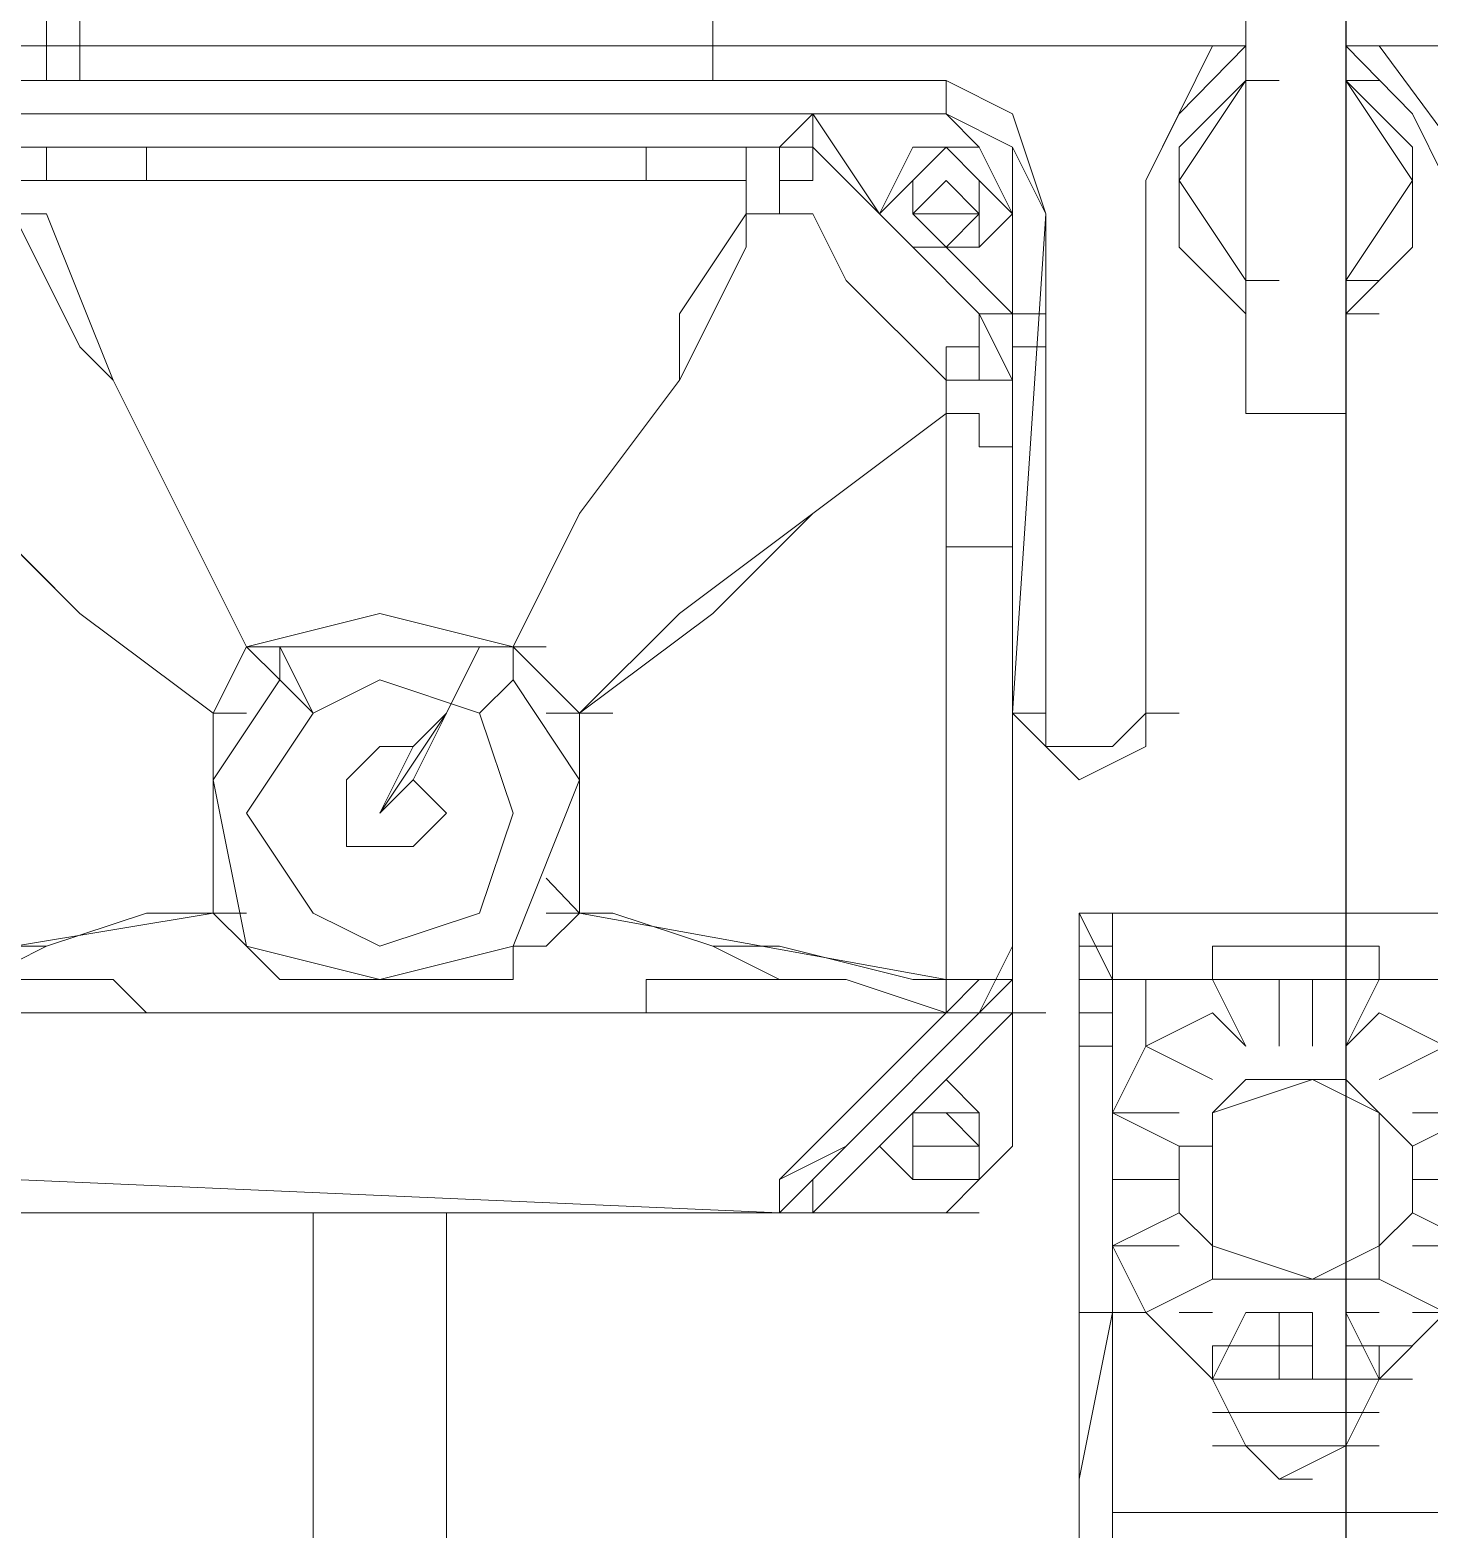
# Model space of a CAD drawing. Header units: millimetres. Extents: x -45 to 90, y -17 to 16.
# Drawn here: x 3.202 to 3.3945, y 0.8504 to 1.0567 of the extents above; entities that cross this region are included whole.
import ezdxf

# ---------------------------------------------------------------- set-up
doc = ezdxf.new("R2010")
doc.units = ezdxf.units.MM
doc.header["$PDMODE"] = 3
doc.layers.add('PDF_Geometry', color=7, linetype='Continuous')

msp = doc.modelspace()

# ---------------------------------------------------------------- linework, layer by layer
at = {"color": 4}
for centre in [(3.24783, 0), (3.24778, -0.01594)]:
    msp.add_circle(centre, 1.75, dxfattribs=at)
msp.add_point((3.25311, 1.74999), dxfattribs=at)
at = {"layer": 'PDF_Geometry', "lineweight": 25}
msp.add_lwpolyline([(3.12179, 0.83431), (3.12179, 1.30647), (3.38308, 1.30189), (3.38308, 0.83431)], dxfattribs=at)
at = {"layer": 'PDF_Geometry', "lineweight": 18}
for points in [[(3.38308, 1.05454), (3.39225, 1.04518), (3.39683, 1.03601), (3.39683, 0.95808), (3.39683, 1.03601), (3.39225, 1.04518), (3.38308, 1.05454), (3.38766, 1.05454), (3.40142, 1.03601), (3.39683, 1.03601), (3.40142, 1.03601), (3.38766, 1.05454), (3.38308, 1.05454), (3.40142, 1.05454), (3.40142, 1.29731), (3.406, 1.29731), (3.406, 1.05454), (3.40142, 1.05454), (3.40142, 1.05893), (3.40142, 1.05454)], [(3.2043, 1.07268), (3.2043, 1.0681), (3.2043, 1.07268), (3.20888, 1.07268), (3.20888, 1.0681), (3.2043, 1.0681), (3.2043, 1.05454), (3.20888, 1.05454), (3.20888, 1.04976)], [(3.30515, 1.07268), (3.30057, 1.07268), (3.30057, 1.0681), (3.29598, 1.0681), (3.29598, 1.05454), (3.20888, 1.05454), (3.20888, 1.0681), (3.29598, 1.0681), (3.29598, 1.07268)], [(3.29598, 1.04976), (3.29598, 1.05454), (3.29598, 1.0681), (3.30057, 1.0681), (3.30057, 1.07268)], [(3.36933, 1.05893), (3.36933, 1.00851), (3.36933, 1.00392), (3.3785, 1.00392), (3.38308, 1.00392), (3.38308, 1.00851), (3.38308, 1.05893)], [(3.36933, 1.05454), (3.36474, 1.05454), (3.35558, 1.03601), (3.35558, 0.96267), (3.35558, 1.03601), (3.36016, 1.04518), (3.36933, 1.05454), (3.13554, 1.05454)], [(3.14012, 1.05454), (3.2043, 1.05454), (3.2043, 1.04976), (3.20888, 1.04976), (3.29598, 1.04976), (3.29598, 1.05454), (3.36474, 1.05454)], [(3.17679, 1.04518), (3.32807, 1.04518), (3.33724, 1.0406), (3.34182, 1.03143), (3.33724, 0.96267), (3.34182, 0.95808), (3.34641, 0.9535), (3.35558, 0.95808), (3.35558, 0.96267), (3.35558, 1.03601), (3.36474, 1.05454), (3.36933, 1.05454), (3.36016, 1.04518), (3.35558, 1.03601), (3.35558, 0.96267), (3.35558, 0.95808), (3.34641, 0.9535), (3.34182, 0.95808), (3.33724, 0.96267), (3.34182, 1.03143), (3.33724, 1.0406), (3.32807, 1.04518), (3.17679, 1.04518)], [(3.19513, 0.92599), (3.2043, 0.93058), (3.21805, 0.93516), (3.22722, 0.93516), (3.2318, 0.93516), (3.22722, 0.93516), (3.2318, 0.93516), (3.22722, 0.93516), (3.2318, 0.93058), (3.23639, 0.92599), (3.24097, 0.92599), (3.24556, 0.92599), (3.25014, 0.92599), (3.25472, 0.92599), (3.25931, 0.92599), (3.26389, 0.92599), (3.26848, 0.92599), (3.26848, 0.93058), (3.27306, 0.93058), (3.27765, 0.93516), (3.28223, 0.93516), (3.27765, 0.93516), (3.27306, 0.93516), (3.27765, 0.93516), (3.32807, 0.92599), (3.32807, 0.93516), (3.32807, 0.96725), (3.32807, 0.98559), (3.32807, 0.99017), (3.32807, 0.99934), (3.32807, 1.00392), (3.32807, 1.00851), (3.31432, 1.02226), (3.30973, 1.03143), (3.30515, 1.03143), (3.30057, 1.03143), (3.30515, 1.03143), (3.30973, 1.03143), (3.31432, 1.02226), (3.32807, 1.00851), (3.32807, 1.01309), (3.33265, 1.01309), (3.33265, 1.01767), (3.33724, 1.01767), (3.33265, 1.01767), (3.33265, 1.01309), (3.33265, 1.00851), (3.33265, 1.01309), (3.33265, 1.01767), (3.33265, 1.01309), (3.32807, 1.01309), (3.32807, 1.00851), (3.33265, 1.00851), (3.33724, 1.00851), (3.33265, 1.01767), (3.33724, 1.01767), (3.32807, 1.02684), (3.32349, 1.02684), (3.3189, 1.03143), (3.30973, 1.04518), (3.30515, 1.0406), (3.30973, 1.0406), (3.30973, 1.04518), (3.3189, 1.03143), (3.32349, 1.0406), (3.32807, 1.0406), (3.33265, 1.0406), (3.33724, 1.03143), (3.33265, 1.02684), (3.32807, 1.02684), (3.32349, 1.02684), (3.3189, 1.03143), (3.32349, 1.0406), (3.32807, 1.0406), (3.33265, 1.0406), (3.33724, 1.03143), (3.33265, 1.02684), (3.32807, 1.02684), (3.33724, 1.01767), (3.33724, 1.03143), (3.33724, 1.0406), (3.32807, 1.04518), (3.32807, 1.04976), (3.33724, 1.04518), (3.34182, 1.03143), (3.34182, 0.96267), (3.34182, 1.03143), (3.33724, 1.04518), (3.32807, 1.04976), (3.32807, 1.04518), (3.33724, 1.0406), (3.33724, 1.03143), (3.33724, 1.01767), (3.34182, 1.01767), (3.33724, 1.01767), (3.33265, 1.01767), (3.32349, 1.02684), (3.31432, 1.03601), (3.30973, 1.0406), (3.30973, 1.04518), (3.31432, 1.04518), (3.30973, 1.04518), (3.19513, 1.04518)], [(3.36933, 1.04976), (3.36933, 1.04518), (3.36933, 1.0406)], [(3.36933, 1.04976), (3.36933, 1.04518), (3.36933, 1.0406)], [(3.19513, 1.04518), (3.30973, 1.04518), (3.30515, 1.0406), (3.30973, 1.0406), (3.30973, 1.03601), (3.30515, 1.03601), (3.30515, 1.03143), (3.30515, 1.0406), (3.28681, 1.0406), (3.21805, 1.0406), (3.19972, 1.0406)], [(3.19972, 1.03601), (3.2043, 1.03601), (3.2043, 1.0406), (3.20888, 1.0406), (3.21347, 1.0406), (3.21805, 1.0406), (3.21805, 1.03601), (3.20888, 1.03601), (3.2043, 1.03601), (3.19972, 1.03601)], [(3.19972, 1.03143), (3.20888, 1.01309), (3.21347, 1.00851), (3.22264, 0.99017), (3.2318, 0.97183), (3.23639, 0.97183), (3.2318, 0.97183), (3.23639, 0.97183), (3.2318, 0.97183), (3.23639, 0.97183), (3.26389, 0.97183), (3.25931, 0.96267), (3.25472, 0.9535), (3.25014, 0.94891), (3.25472, 0.95808), (3.25014, 0.95808), (3.24556, 0.9535), (3.24556, 0.94891), (3.24556, 0.94433), (3.25014, 0.94433), (3.25472, 0.94433), (3.25931, 0.94891), (3.25472, 0.9535), (3.25014, 0.94891), (3.25472, 0.95808), (3.25931, 0.96267), (3.26389, 0.97183), (3.23639, 0.97183), (3.24097, 0.96267), (3.23639, 0.97183), (3.23639, 0.96725), (3.2318, 0.97183), (3.25014, 0.97642), (3.26848, 0.97183), (3.27306, 0.97183), (3.26848, 0.97183), (3.26848, 0.96725), (3.26848, 0.97183), (3.27765, 0.96267), (3.27306, 0.96267), (3.27765, 0.96267), (3.27765, 0.93516), (3.27306, 0.93994), (3.27765, 0.93516), (3.27765, 0.96267), (3.27306, 0.96267), (3.27765, 0.96267), (3.26848, 0.97183), (3.26848, 0.96725), (3.27765, 0.9535), (3.26848, 0.93058), (3.25014, 0.92599), (3.2318, 0.93058), (3.22722, 0.9535), (3.23639, 0.96725), (3.24097, 0.96267), (3.23639, 0.97183), (3.23639, 0.96725), (3.2318, 0.97183), (3.25014, 0.97642), (3.26848, 0.97183), (3.27306, 0.97183), (3.26848, 0.97183), (3.27765, 0.99017), (3.2914, 1.00851), (3.30057, 1.02684), (3.30057, 1.03143), (3.30515, 1.03143), (3.30057, 1.03143), (3.30515, 1.03143), (3.30057, 1.03143), (3.30057, 1.03601), (3.30057, 1.0406), (3.29598, 1.0406), (3.2914, 1.0406), (3.28681, 1.0406), (3.28681, 1.03601), (3.25014, 1.03601), (3.21805, 1.03601), (3.20888, 1.03601), (3.2043, 1.03601), (3.19972, 1.03601)], [(3.19972, 1.0406), (3.21805, 1.0406), (3.28681, 1.0406), (3.2914, 1.0406), (3.29598, 1.0406), (3.30057, 1.0406), (3.30057, 1.03601), (3.30057, 1.03143), (3.30515, 1.03143), (3.30057, 1.03143), (3.30057, 1.02684), (3.2914, 1.00851), (3.27765, 0.99017), (3.26848, 0.97183), (3.26848, 0.96725), (3.27765, 0.9535), (3.26848, 0.93058), (3.25014, 0.92599), (3.2318, 0.93058), (3.22722, 0.9535), (3.23639, 0.96725), (3.24097, 0.96267), (3.23639, 0.97183), (3.24097, 0.97183), (3.23639, 0.97183), (3.2318, 0.97183), (3.22264, 0.99017), (3.21347, 1.00851), (3.2043, 1.03143), (3.19972, 1.03143), (3.2043, 1.03143), (3.19972, 1.03143)], [(3.19972, 1.03601), (3.2043, 1.03601), (3.2043, 1.0406), (3.20888, 1.0406), (3.21347, 1.0406), (3.21805, 1.0406), (3.21805, 1.03601), (3.25014, 1.03601), (3.28681, 1.03601), (3.29598, 1.03601), (3.30057, 1.03601), (3.30057, 1.03143), (3.2914, 1.01767), (3.2914, 1.00851), (3.27765, 0.99017), (3.26848, 0.97183), (3.27306, 0.97183), (3.26848, 0.97183), (3.27306, 0.97183), (3.26848, 0.97183), (3.26389, 0.97183), (3.25931, 0.96267), (3.25014, 0.94891), (3.25931, 0.96267), (3.26389, 0.97183), (3.26848, 0.97183), (3.27765, 0.99017), (3.2914, 1.00851), (3.2914, 1.01767), (3.30057, 1.03143), (3.30057, 1.03601), (3.29598, 1.03601), (3.28681, 1.03601), (3.28681, 1.0406), (3.30515, 1.0406), (3.30515, 1.03143), (3.30515, 1.03601), (3.30973, 1.03601), (3.30973, 1.0406), (3.30515, 1.0406), (3.30973, 1.0406), (3.31432, 1.03601), (3.32349, 1.02684), (3.33265, 1.01767), (3.33724, 1.00851), (3.33724, 1.01309), (3.33724, 1.01767), (3.33724, 1.01309), (3.34182, 1.01309), (3.33724, 1.01309), (3.33724, 0.92141), (3.33724, 1.01309), (3.33724, 0.92141), (3.33724, 0.90307), (3.33724, 0.92141), (3.34182, 0.92141), (3.33724, 0.92141), (3.33265, 0.92141), (3.33724, 0.93058), (3.33724, 0.98559), (3.33724, 0.99017), (3.33724, 0.99475), (3.33724, 0.99934), (3.33265, 0.99934), (3.33265, 1.00392), (3.32807, 1.00392), (3.33265, 1.00392), (3.32807, 1.00392), (3.30973, 0.99017), (3.29598, 0.97642), (3.27765, 0.96267), (3.2914, 0.97642), (3.30973, 0.99017), (3.32807, 1.00392), (3.33265, 1.00392), (3.32807, 1.00392), (3.33265, 1.00392), (3.32807, 1.00392), (3.33265, 1.00392), (3.33265, 0.99934), (3.33724, 0.99934), (3.33724, 0.99475), (3.33724, 0.99017), (3.33724, 0.98559), (3.33724, 1.00851), (3.33724, 1.01309), (3.33724, 1.01767), (3.33724, 1.01309), (3.33724, 0.92141), (3.33265, 0.92141), (3.33724, 0.92141), (3.32807, 0.91224), (3.33265, 0.90766), (3.33265, 0.90307), (3.33265, 0.89849), (3.32807, 0.89849), (3.32349, 0.89849), (3.3189, 0.90307), (3.32349, 0.90766), (3.32807, 0.91224), (3.32349, 0.90766), (3.3189, 0.90307), (3.30973, 0.8939), (3.30973, 0.89849), (3.30973, 0.8939), (3.3189, 0.90307), (3.32349, 0.89849), (3.32807, 0.89849), (3.33265, 0.89849), (3.33265, 0.90307), (3.33265, 0.90766), (3.32807, 0.91224), (3.33724, 0.92141), (3.33724, 0.93058), (3.33724, 0.98559), (3.33265, 0.98559), (3.32807, 0.98559), (3.32807, 0.96725), (3.32807, 0.93516), (3.32807, 0.92599), (3.32349, 0.92599), (3.30515, 0.93058), (3.29598, 0.93058), (3.28223, 0.93516), (3.27765, 0.93516), (3.28223, 0.93516), (3.29598, 0.93058), (3.30515, 0.93058), (3.32349, 0.92599), (3.32807, 0.92599), (3.33265, 0.92599), (3.32807, 0.92599), (3.32807, 0.92141), (3.31432, 0.92599), (3.30973, 0.92599), (3.31432, 0.92599), (3.32807, 0.92141), (3.30973, 0.92141), (3.29598, 0.92141), (3.2914, 0.92141), (3.28681, 0.92141), (3.27306, 0.92141), (3.26848, 0.92141), (3.26389, 0.92141), (3.26848, 0.92141), (3.27306, 0.92141), (3.27765, 0.92141), (3.28223, 0.92141), (3.28681, 0.92141), (3.28681, 0.92599), (3.2914, 0.92599), (3.29598, 0.92599), (3.30973, 0.92599), (3.30515, 0.92599), (3.29598, 0.93058), (3.28223, 0.93516), (3.27765, 0.93516), (3.28223, 0.93516), (3.27765, 0.93516), (3.28223, 0.93516), (3.27765, 0.93516), (3.32807, 0.92599), (3.32807, 0.92141), (3.33265, 0.92599), (3.33724, 0.92599), (3.33724, 0.93058), (3.33724, 0.92141), (3.34182, 0.92141), (3.33724, 0.92141), (3.33724, 0.90307), (3.33724, 0.92141), (3.34182, 0.92141), (3.33724, 0.92141), (3.33265, 0.92141), (3.31432, 0.90307), (3.30515, 0.89849), (3.32807, 0.92141), (3.33265, 0.92141), (3.33724, 0.92599), (3.33265, 0.92141), (3.32807, 0.92141), (3.30515, 0.89849), (3.30515, 0.8939), (3.19972, 0.89849)], [(3.36933, 1.0406), (3.36933, 1.03601)], [(3.36933, 1.0406), (3.36933, 1.03601)], [(3.36933, 1.03601), (3.36933, 1.03143)], [(3.36933, 1.03601), (3.36933, 1.03143)], [(3.19972, 1.03143), (3.2043, 1.03143), (3.21347, 1.00851), (3.22264, 0.99017), (3.2318, 0.97183), (3.22264, 0.99017), (3.21347, 1.00851), (3.20888, 1.01309), (3.19972, 1.03143)], [(3.19972, 1.03143), (3.2043, 1.03143), (3.19972, 1.03143)], [(3.32807, 1.00392), (3.30973, 0.99017), (3.2914, 0.97642), (3.27765, 0.96267)], [(3.27765, 0.96267), (3.29598, 0.97642), (3.30973, 0.99017), (3.32807, 1.00392)], [(3.19513, 0.99017), (3.20888, 0.97642), (3.22722, 0.96267), (3.2318, 0.96267), (3.22722, 0.96267), (3.22722, 0.93516), (3.22722, 0.93994), (3.22722, 0.93516), (3.22722, 0.96267), (3.2318, 0.96267), (3.22722, 0.96267), (3.20888, 0.97642), (3.2043, 0.981), (3.19055, 0.99475)], [(3.19055, 0.99475), (3.2043, 0.981), (3.20888, 0.97642), (3.22722, 0.96267), (3.2318, 0.96267), (3.22722, 0.96267), (3.2318, 0.96267), (3.22722, 0.96267), (3.2318, 0.97183), (3.23639, 0.96725), (3.2318, 0.97183), (3.22722, 0.96267), (3.20888, 0.97642), (3.19513, 0.99017)], [(3.27765, 0.96267), (3.28223, 0.96267)], [(3.27765, 0.96267), (3.28223, 0.96267)], [(3.27765, 0.96267), (3.28223, 0.96267)], [(3.27765, 0.96267), (3.28223, 0.96267)], [(3.27765, 0.96267), (3.28223, 0.96267)], [(3.27765, 0.96267), (3.28223, 0.96267)], [(3.17221, 0.92599), (3.22722, 0.93516), (3.2318, 0.93516), (3.22722, 0.93516), (3.22264, 0.93516), (3.21805, 0.93516), (3.2043, 0.93058), (3.19513, 0.93058)], [(3.19513, 0.92599), (3.2043, 0.93058), (3.21805, 0.93516), (3.22722, 0.93516), (3.17221, 0.92599)], [(3.19055, 0.92141), (3.20888, 0.92141), (3.21347, 0.92141), (3.22722, 0.92141), (3.2318, 0.92141), (3.23639, 0.92141), (3.24097, 0.92141), (3.23639, 0.92141), (3.2318, 0.92141), (3.22722, 0.92141), (3.22264, 0.92141), (3.21805, 0.92141), (3.21347, 0.92599), (3.20888, 0.92599), (3.19055, 0.92599), (3.20888, 0.92599), (3.21347, 0.92599), (3.21805, 0.92141), (3.22264, 0.92141), (3.22722, 0.92141), (3.2318, 0.92141), (3.23639, 0.92141), (3.24097, 0.92141), (3.24556, 0.92141), (3.25014, 0.92141), (3.26389, 0.92141), (3.24097, 0.92141), (3.24556, 0.92141), (3.25014, 0.92141), (3.26389, 0.92141), (3.26848, 0.92141), (3.27306, 0.92141), (3.27765, 0.92141), (3.28223, 0.92141), (3.28681, 0.92141), (3.28681, 0.92599), (3.2914, 0.92599), (3.29598, 0.92599), (3.30973, 0.92599), (3.30515, 0.92599), (3.29598, 0.93058), (3.28223, 0.93516), (3.27765, 0.93516), (3.28223, 0.93516), (3.27765, 0.93516), (3.27306, 0.93516), (3.27765, 0.93516), (3.27306, 0.93058), (3.26848, 0.93058), (3.26848, 0.92599), (3.26389, 0.92599), (3.25931, 0.92599), (3.25472, 0.92599), (3.25014, 0.92599), (3.24556, 0.92599), (3.24097, 0.92599), (3.23639, 0.92599), (3.2318, 0.93058), (3.22722, 0.93516), (3.2318, 0.93516), (3.22722, 0.93516), (3.22264, 0.93516), (3.21805, 0.93516), (3.2043, 0.93058), (3.19513, 0.93058)], [(3.35099, 0.93516), (3.34641, 0.93516)], [(3.34641, 0.93516), (3.35099, 0.93516)], [(3.34641, 0.93516), (3.35099, 0.93516)], [(3.35099, 0.93516), (3.34641, 0.93516)], [(3.34641, 0.93516), (3.35099, 0.93516)], [(3.34641, 0.93516), (3.35099, 0.93516)], [(3.19972, 0.89849), (3.30515, 0.8939), (3.30515, 0.89849), (3.31432, 0.90307), (3.33265, 0.92141), (3.33724, 0.93058), (3.33724, 0.92599), (3.33265, 0.92599), (3.32807, 0.92141), (3.30973, 0.92141), (3.29598, 0.92141), (3.2914, 0.92141), (3.28681, 0.92141), (3.27306, 0.92141), (3.26848, 0.92141), (3.26389, 0.92141), (3.24097, 0.92141), (3.23639, 0.92141), (3.2318, 0.92141), (3.22722, 0.92141), (3.21347, 0.92141), (3.20888, 0.92141), (3.19055, 0.92141)], [(3.34641, 0.92141), (3.35099, 0.92141)], [(3.34641, 0.92141), (3.35099, 0.92141)], [(3.34641, 0.92141), (3.35099, 0.92141)], [(3.34641, 0.92141), (3.35099, 0.92141)], [(3.17679, 0.8939), (3.32807, 0.8939), (3.17679, 0.8939)], [(3.17679, 0.8939), (3.32807, 0.8939), (3.17679, 0.8939)], [(3.19055, 0.8939), (3.30973, 0.8939), (3.19055, 0.8939)], [(3.36016, 0.88932), (3.35099, 0.88932), (3.35558, 0.88015), (3.36474, 0.88473), (3.35558, 0.88015), (3.36474, 0.87098), (3.36933, 0.88015), (3.36474, 0.87098), (3.37391, 0.87098), (3.37391, 0.88015)], [(3.36016, 0.88932), (3.35099, 0.88932), (3.35558, 0.88015), (3.36474, 0.88473), (3.35558, 0.88015), (3.36474, 0.87098), (3.36933, 0.88015), (3.36474, 0.87098), (3.37391, 0.87098), (3.37391, 0.88015)], [(3.35558, 0.88932), (3.36016, 0.88932)], [(3.35558, 0.88932), (3.36016, 0.88932)], [(3.3785, 0.88015), (3.3785, 0.87098), (3.38766, 0.87098), (3.38308, 0.88015), (3.38766, 0.87098), (3.39683, 0.88015), (3.38766, 0.88473), (3.39683, 0.88015), (3.40142, 0.88932), (3.39225, 0.88932)], [(3.3785, 0.88015), (3.3785, 0.87098), (3.38766, 0.87098), (3.38308, 0.88015), (3.38766, 0.87098), (3.39683, 0.88015), (3.38766, 0.88473), (3.39683, 0.88015), (3.40142, 0.88932), (3.39225, 0.88932)], [(3.39683, 0.84348), (3.35099, 0.84348), (3.35099, 0.83431), (3.34641, 0.83431), (3.34641, 0.84348), (3.34641, 0.88015), (3.35099, 0.88015), (3.34641, 0.85723), (3.34641, 0.85265), (3.34641, 0.84348), (3.34641, 0.83889), (3.35099, 0.83431), (3.34641, 0.83431), (3.34641, 0.84348), (3.34641, 0.88015), (3.35099, 0.88015), (3.34641, 0.85723), (3.34641, 0.85265), (3.34641, 0.84348)], [(3.36933, 0.88015), (3.37391, 0.88015)], [(3.36933, 0.88015), (3.37391, 0.88015)], [(3.36933, 0.88015), (3.37391, 0.88015)], [(3.36933, 0.88015), (3.37391, 0.88015)], [(3.37391, 0.88015), (3.3785, 0.88015)], [(3.3785, 0.88015), (3.37391, 0.88015)], [(3.3785, 0.88015), (3.37391, 0.88015)], [(3.3785, 0.88015), (3.37391, 0.88015)], [(3.38308, 0.88015), (3.38766, 0.88015)], [(3.38308, 0.88015), (3.38766, 0.88015)], [(3.38308, 0.88015), (3.38766, 0.88015)], [(3.38308, 0.88015), (3.38766, 0.88015)], [(3.38766, 0.87557), (3.38308, 0.87557)], [(3.38766, 0.87557), (3.38308, 0.87557)], [(3.38766, 0.87557), (3.38308, 0.87557)], [(3.38766, 0.87557), (3.38308, 0.87557)], [(3.36474, 0.87098), (3.36933, 0.87098)], [(3.36474, 0.87098), (3.36933, 0.86181), (3.37391, 0.85723), (3.38308, 0.86181), (3.38766, 0.87098)], [(3.38766, 0.87098), (3.36474, 0.87098), (3.38766, 0.87098), (3.36474, 0.87098)], [(3.36933, 0.87098), (3.36474, 0.87098)], [(3.36933, 0.87098), (3.36474, 0.87098)], [(3.36474, 0.87098), (3.36933, 0.87098)], [(3.3785, 0.87098), (3.37391, 0.87098)], [(3.3785, 0.87098), (3.37391, 0.87098)], [(3.38766, 0.8664), (3.36474, 0.8664), (3.38766, 0.8664)], [(3.38766, 0.8664), (3.36474, 0.8664), (3.38766, 0.8664)], [(3.38308, 0.86181), (3.36933, 0.86181), (3.38308, 0.86181)], [(3.38308, 0.86181), (3.36933, 0.86181), (3.38308, 0.86181)], [(3.3785, 0.85723), (3.37391, 0.85723), (3.3785, 0.85723)], [(3.3785, 0.85723), (3.37391, 0.85723), (3.3785, 0.85723)]]:
    msp.add_lwpolyline(points, dxfattribs=at)
for points in [[(3.36933, 1.05893), (3.36933, 1.00851), (3.36933, 1.00392), (3.3785, 1.00392), (3.38308, 1.00392), (3.38308, 1.00851), (3.38308, 1.05893), (3.38308, 1.06352), (3.3785, 1.0681), (3.37391, 1.06352)], [(3.40142, 0.9535), (3.39683, 0.9535), (3.39683, 0.95808), (3.40142, 0.95808), (3.40142, 0.9535), (3.40142, 0.95808), (3.40142, 1.05454), (3.38766, 1.05454), (3.40142, 1.05454), (3.40142, 0.95808), (3.40142, 1.03601), (3.40142, 0.95808), (3.39683, 0.95808), (3.39683, 0.9535)], [(3.17679, 1.04976), (3.32807, 1.04976)], [(3.36933, 1.01767), (3.36933, 1.02226), (3.36933, 1.02684), (3.36933, 1.03143), (3.36933, 1.02684), (3.36933, 1.02226), (3.37391, 1.02226), (3.36933, 1.02226), (3.36933, 1.01767), (3.36016, 1.02684), (3.36016, 1.0406), (3.36933, 1.04976), (3.36016, 1.0406), (3.36016, 1.02684)], [(3.37391, 1.04976), (3.36933, 1.04976), (3.36016, 1.03601), (3.36933, 1.02226), (3.36016, 1.03601), (3.36933, 1.04976), (3.37391, 1.04976), (3.36933, 1.04976)], [(3.38308, 1.02226), (3.38308, 1.01767), (3.39225, 1.02684), (3.39225, 1.0406), (3.38308, 1.04976), (3.39225, 1.03601), (3.38308, 1.02226), (3.38308, 1.01767), (3.38766, 1.01767), (3.38308, 1.01767), (3.39225, 1.02684), (3.39225, 1.0406), (3.38308, 1.04976), (3.38766, 1.04976), (3.38308, 1.04976), (3.39225, 1.03601)], [(3.38308, 1.03143), (3.38308, 1.02684), (3.38308, 1.02226), (3.38308, 1.02684), (3.38308, 1.03143), (3.38308, 1.0406), (3.38308, 1.04518), (3.38308, 1.04976), (3.38308, 1.04518), (3.38308, 1.0406)], [(3.38766, 1.04976), (3.38308, 1.04976)], [(3.30973, 1.04518), (3.32807, 1.04518), (3.33265, 1.0406), (3.33724, 1.03143), (3.33724, 1.01767), (3.33724, 1.03143), (3.33265, 1.0406), (3.32807, 1.04518), (3.30973, 1.04518), (3.31432, 1.04518), (3.30973, 1.04518), (3.19513, 1.04518), (3.30973, 1.04518), (3.32807, 1.04518), (3.30973, 1.04518), (3.31432, 1.04518)], [(3.33265, 1.03143), (3.33265, 1.03601), (3.32807, 1.0406), (3.32349, 1.03601), (3.32349, 1.03143), (3.32807, 1.02684), (3.33265, 1.03143), (3.32807, 1.03143), (3.32349, 1.03143), (3.32807, 1.03601), (3.33265, 1.03143), (3.33265, 1.03601), (3.32807, 1.0406), (3.32349, 1.03601), (3.3189, 1.03143), (3.32349, 1.02684), (3.32807, 1.02684), (3.33265, 1.02684)], [(3.32807, 1.0406), (3.32349, 1.03601), (3.3189, 1.03143), (3.32349, 1.02684), (3.32807, 1.02684), (3.33265, 1.02684), (3.33724, 1.03143), (3.33265, 1.03601)], [(3.33265, 1.03143), (3.33265, 1.03601), (3.32807, 1.0406), (3.32349, 1.03601), (3.32349, 1.03143), (3.32807, 1.02684), (3.33265, 1.03143), (3.32807, 1.03143), (3.32349, 1.03143), (3.32807, 1.03601), (3.33265, 1.03143), (3.33265, 1.03601), (3.32807, 1.0406), (3.32349, 1.03601), (3.3189, 1.03143), (3.32349, 1.02684), (3.32807, 1.02684), (3.33265, 1.02684)], [(3.32807, 1.0406), (3.32349, 1.03601), (3.3189, 1.03143), (3.32349, 1.02684), (3.32807, 1.02684), (3.33265, 1.02684), (3.33724, 1.03143), (3.33265, 1.03601)], [(3.38766, 1.02226), (3.38308, 1.02226)], [(3.34182, 1.01309), (3.33724, 1.01309)], [(3.33724, 0.98559), (3.33265, 0.98559), (3.32807, 0.98559), (3.32807, 0.99017), (3.32807, 0.99934), (3.32807, 1.00392), (3.32807, 1.00851), (3.33265, 1.00851), (3.33724, 1.00851)], [(3.26389, 0.96267), (3.26848, 0.96725), (3.26848, 0.97183), (3.26389, 0.97183), (3.26848, 0.97183), (3.26848, 0.96725)], [(3.26848, 0.94891), (3.26389, 0.96267), (3.25014, 0.96725), (3.24097, 0.96267), (3.2318, 0.94891), (3.24097, 0.93516), (3.25014, 0.93058), (3.26389, 0.93516)], [(3.26848, 0.94891), (3.26389, 0.96267), (3.25014, 0.96725), (3.24097, 0.96267), (3.2318, 0.94891), (3.24097, 0.93516), (3.25014, 0.93058), (3.26389, 0.93516)], [(3.25472, 0.9535), (3.25931, 0.96267), (3.25472, 0.95808), (3.25014, 0.95808), (3.24556, 0.9535), (3.24556, 0.94891), (3.24556, 0.94433), (3.25014, 0.94433), (3.25472, 0.94433), (3.25931, 0.94891)], [(3.34182, 0.96267), (3.33724, 0.96267), (3.34182, 0.96267), (3.34182, 0.95808), (3.34641, 0.95808), (3.35099, 0.95808), (3.35558, 0.96267), (3.36016, 0.96267), (3.35558, 0.96267), (3.35099, 0.95808), (3.34641, 0.95808), (3.34182, 0.95808)], [(3.34641, 0.93516), (3.35099, 0.93516), (3.40142, 0.93516), (3.40142, 0.9535), (3.40142, 0.93516), (3.35099, 0.93516), (3.34641, 0.93516), (3.35099, 0.93516), (3.35099, 0.93058), (3.35099, 0.92599), (3.35099, 0.93058), (3.35099, 0.93516)], [(3.34641, 0.88015), (3.34641, 0.91224), (3.34641, 0.91682), (3.34641, 0.92141), (3.34641, 0.92599), (3.34641, 0.93058), (3.34641, 0.93516), (3.35099, 0.92599), (3.35099, 0.91224), (3.35099, 0.90307), (3.35099, 0.91224), (3.35099, 0.92599), (3.34641, 0.93516), (3.34641, 0.93058), (3.34641, 0.92599), (3.34641, 0.92141), (3.34641, 0.91682), (3.34641, 0.91224)], [(3.35099, 0.93058), (3.34641, 0.93058)], [(3.35099, 0.93058), (3.34641, 0.93058)], [(3.38766, 0.93058), (3.38766, 0.92599), (3.38766, 0.93058), (3.36474, 0.93058), (3.36474, 0.92599), (3.36474, 0.93058)], [(3.36016, 0.92599), (3.39225, 0.92599), (3.39683, 0.92599), (3.39683, 0.91682), (3.39683, 0.92599), (3.39225, 0.92599), (3.36016, 0.92599), (3.35099, 0.92599), (3.34641, 0.92599), (3.35099, 0.92599), (3.34641, 0.92599), (3.35099, 0.92599), (3.36016, 0.92599), (3.35558, 0.92599), (3.35558, 0.91682), (3.35558, 0.92599)], [(3.35099, 0.92599), (3.34641, 0.92599)], [(3.36933, 0.91682), (3.36474, 0.92599), (3.37391, 0.92599), (3.37391, 0.91682), (3.37391, 0.92599), (3.36474, 0.92599), (3.36933, 0.91682), (3.36474, 0.92141), (3.35558, 0.91682), (3.36474, 0.91224), (3.35558, 0.91682), (3.35099, 0.90766), (3.36016, 0.90766), (3.35558, 0.90766), (3.36016, 0.90766), (3.35099, 0.90766), (3.35558, 0.91682), (3.36474, 0.91224), (3.35558, 0.91682), (3.36474, 0.92141)], [(3.3785, 0.91682), (3.3785, 0.92599), (3.38766, 0.92599), (3.38308, 0.91682), (3.38766, 0.92141), (3.39683, 0.91682), (3.38766, 0.91224), (3.39683, 0.91682), (3.40142, 0.90766), (3.39225, 0.90766), (3.40142, 0.90766), (3.39683, 0.91682), (3.38766, 0.91224), (3.39683, 0.91682), (3.38766, 0.92141), (3.38308, 0.91682), (3.38766, 0.92599), (3.3785, 0.92599)], [(3.39225, 0.92599), (3.40142, 0.92599), (3.40142, 0.90766), (3.39683, 0.90766), (3.40142, 0.90766), (3.40142, 0.92599)], [(3.35099, 0.92141), (3.34641, 0.92141)], [(3.35099, 0.92141), (3.34641, 0.92141)], [(3.35099, 0.91682), (3.34641, 0.91682)], [(3.33265, 0.90307), (3.33265, 0.90766), (3.32807, 0.90766), (3.32349, 0.90766), (3.32349, 0.90307), (3.32349, 0.89849), (3.32807, 0.89849), (3.33265, 0.89849), (3.33265, 0.90307), (3.32807, 0.90307), (3.32349, 0.90307), (3.32349, 0.90766), (3.32807, 0.90766), (3.33265, 0.90307), (3.33265, 0.90766), (3.32807, 0.91224), (3.32349, 0.90766), (3.3189, 0.90307), (3.32349, 0.89849), (3.32807, 0.89849), (3.33265, 0.89849)], [(3.32807, 0.91224), (3.32349, 0.90766), (3.3189, 0.90307), (3.32349, 0.89849), (3.32807, 0.89849), (3.33265, 0.89849), (3.33265, 0.90307), (3.33265, 0.90766)], [(3.33265, 0.90307), (3.33265, 0.90766), (3.32807, 0.90766), (3.32349, 0.90766), (3.32349, 0.90307), (3.32349, 0.89849), (3.32807, 0.89849), (3.33265, 0.89849), (3.33265, 0.90307), (3.32807, 0.90307), (3.32349, 0.90307), (3.32349, 0.90766), (3.32807, 0.90766), (3.33265, 0.90307), (3.33265, 0.90766), (3.32807, 0.91224), (3.32349, 0.90766), (3.3189, 0.90307), (3.32349, 0.89849), (3.32807, 0.89849), (3.33265, 0.89849)], [(3.32807, 0.91224), (3.32349, 0.90766), (3.3189, 0.90307), (3.32349, 0.89849), (3.32807, 0.89849), (3.33265, 0.89849), (3.33265, 0.90307), (3.33265, 0.90766)], [(3.36933, 0.91224), (3.36474, 0.90766), (3.36474, 0.90307), (3.36016, 0.90307), (3.36016, 0.89849), (3.35558, 0.89849), (3.36016, 0.89849), (3.36016, 0.8939), (3.36474, 0.88932), (3.36474, 0.90766), (3.3785, 0.91224), (3.38766, 0.90766), (3.38766, 0.88932), (3.38766, 0.90766), (3.3785, 0.91224), (3.36474, 0.90766), (3.36474, 0.88932), (3.36016, 0.8939), (3.36016, 0.89849), (3.36016, 0.90307), (3.36474, 0.90307), (3.36474, 0.90766), (3.36933, 0.91224), (3.3785, 0.91224), (3.38308, 0.91224), (3.38766, 0.90766), (3.39225, 0.90307), (3.39225, 0.89849), (3.39225, 0.8939), (3.38766, 0.88932), (3.39225, 0.8939), (3.39225, 0.89849), (3.39225, 0.90307), (3.38766, 0.90766), (3.38308, 0.91224), (3.3785, 0.91224)], [(3.36016, 0.8939), (3.35099, 0.88932), (3.35099, 0.89849), (3.36016, 0.89849), (3.35099, 0.89849), (3.35099, 0.90766), (3.36016, 0.90307), (3.35099, 0.90766), (3.35099, 0.89849), (3.36016, 0.89849), (3.35099, 0.89849), (3.35099, 0.88932)], [(3.39225, 0.90307), (3.40142, 0.90766), (3.406, 0.89849), (3.39225, 0.89849), (3.406, 0.89849), (3.40142, 0.88932), (3.39225, 0.8939), (3.40142, 0.88932), (3.406, 0.89849), (3.39225, 0.89849), (3.406, 0.89849), (3.40142, 0.90766)], [(3.30515, 0.8939), (3.30973, 0.8939), (3.30515, 0.8939), (3.30973, 0.89849), (3.31432, 0.90307), (3.30973, 0.89849)], [(3.33724, 0.90307), (3.33265, 0.89849), (3.32807, 0.8939), (3.33265, 0.89849)], [(3.33265, 0.8939), (3.32807, 0.8939), (3.33265, 0.89849), (3.33724, 0.90307), (3.33265, 0.89849), (3.32807, 0.8939)], [(3.35099, 0.89849), (3.35099, 0.8939), (3.35099, 0.88473), (3.35099, 0.88015), (3.35099, 0.88473), (3.35099, 0.8939)], [(3.24097, 0.8939), (3.24097, 0.84806)], [(3.24097, 0.8939), (3.24097, 0.84806)], [(3.25931, 0.84806), (3.25931, 0.8939)], [(3.25931, 0.84806), (3.25931, 0.8939)], [(3.36474, 0.88932), (3.36474, 0.88473), (3.36933, 0.88473), (3.3785, 0.88473)], [(3.36474, 0.88932), (3.36474, 0.88473), (3.36933, 0.88473), (3.3785, 0.88473)], [(3.38766, 0.88932), (3.3785, 0.88473), (3.38308, 0.88473), (3.38766, 0.88473)], [(3.38766, 0.88932), (3.3785, 0.88473), (3.38308, 0.88473), (3.38766, 0.88473)], [(3.35558, 0.85265), (3.35099, 0.85265), (3.35099, 0.86181), (3.35099, 0.88015), (3.35099, 0.88473), (3.35099, 0.88015), (3.35099, 0.86181), (3.35099, 0.85265)], [(3.35558, 0.88015), (3.35099, 0.88015)], [(3.36474, 0.88015), (3.36016, 0.88015)], [(3.37391, 0.88015), (3.36933, 0.88015), (3.37391, 0.88015), (3.3785, 0.88015)], [(3.37391, 0.88015), (3.3785, 0.88015), (3.37391, 0.88015), (3.36933, 0.88015)], [(3.38766, 0.88015), (3.38308, 0.88015)], [(3.38766, 0.88015), (3.38308, 0.88015)], [(3.39683, 0.88015), (3.39225, 0.88015)], [(3.36933, 0.87557), (3.36474, 0.87557), (3.36933, 0.87557), (3.36474, 0.87557), (3.36933, 0.87557), (3.36474, 0.87557), (3.36933, 0.87557), (3.36474, 0.87557), (3.36474, 0.87098), (3.38766, 0.87098), (3.36474, 0.87098), (3.38766, 0.87098), (3.38308, 0.87098), (3.38766, 0.87098), (3.3785, 0.87098), (3.37391, 0.87098), (3.36474, 0.87098), (3.37391, 0.87098), (3.3785, 0.87098), (3.38766, 0.87098), (3.38308, 0.87098), (3.38766, 0.87098), (3.39225, 0.87098), (3.38766, 0.87098), (3.38308, 0.86181), (3.37391, 0.85723), (3.36933, 0.86181), (3.36474, 0.87098), (3.36474, 0.87557), (3.36933, 0.87557), (3.36474, 0.87557), (3.36933, 0.87557), (3.36474, 0.87557), (3.36933, 0.87557), (3.37391, 0.87557), (3.3785, 0.87557), (3.37391, 0.87557), (3.3785, 0.87557), (3.37391, 0.87557), (3.3785, 0.87557), (3.37391, 0.87557), (3.3785, 0.87557), (3.37391, 0.87557), (3.3785, 0.87557), (3.37391, 0.87557), (3.3785, 0.87557), (3.37391, 0.87557), (3.3785, 0.87557), (3.37391, 0.87557)], [(3.38308, 0.87557), (3.38766, 0.87557), (3.38308, 0.87557), (3.38766, 0.87557), (3.38308, 0.87557), (3.38766, 0.87557), (3.39225, 0.87557), (3.38766, 0.87557), (3.38766, 0.87098), (3.38766, 0.87557), (3.39225, 0.87557), (3.38766, 0.87557)], [(3.36474, 0.87098), (3.36933, 0.87098)], [(3.37391, 0.87098), (3.3785, 0.87098)], [(3.37391, 0.87098), (3.3785, 0.87098)], [(3.36474, 0.8664), (3.38766, 0.8664), (3.36474, 0.8664), (3.38766, 0.8664), (3.36474, 0.8664), (3.38766, 0.8664), (3.36474, 0.8664), (3.38766, 0.8664), (3.36474, 0.8664), (3.38766, 0.8664)], [(3.36474, 0.86181), (3.38766, 0.86181)], [(3.36933, 0.86181), (3.38308, 0.86181), (3.36933, 0.86181), (3.38308, 0.86181), (3.36933, 0.86181), (3.38308, 0.86181)], [(3.40142, 0.84348), (3.40142, 0.85265), (3.35099, 0.85265), (3.35099, 0.84806), (3.35099, 0.84348), (3.35099, 0.84806), (3.35099, 0.85265), (3.40142, 0.85265)], [(3.35558, 0.85265), (3.35099, 0.85265)]]:
    msp.add_lwpolyline(points, close=True, dxfattribs=at)

doc.saveas('drawing.dxf')
